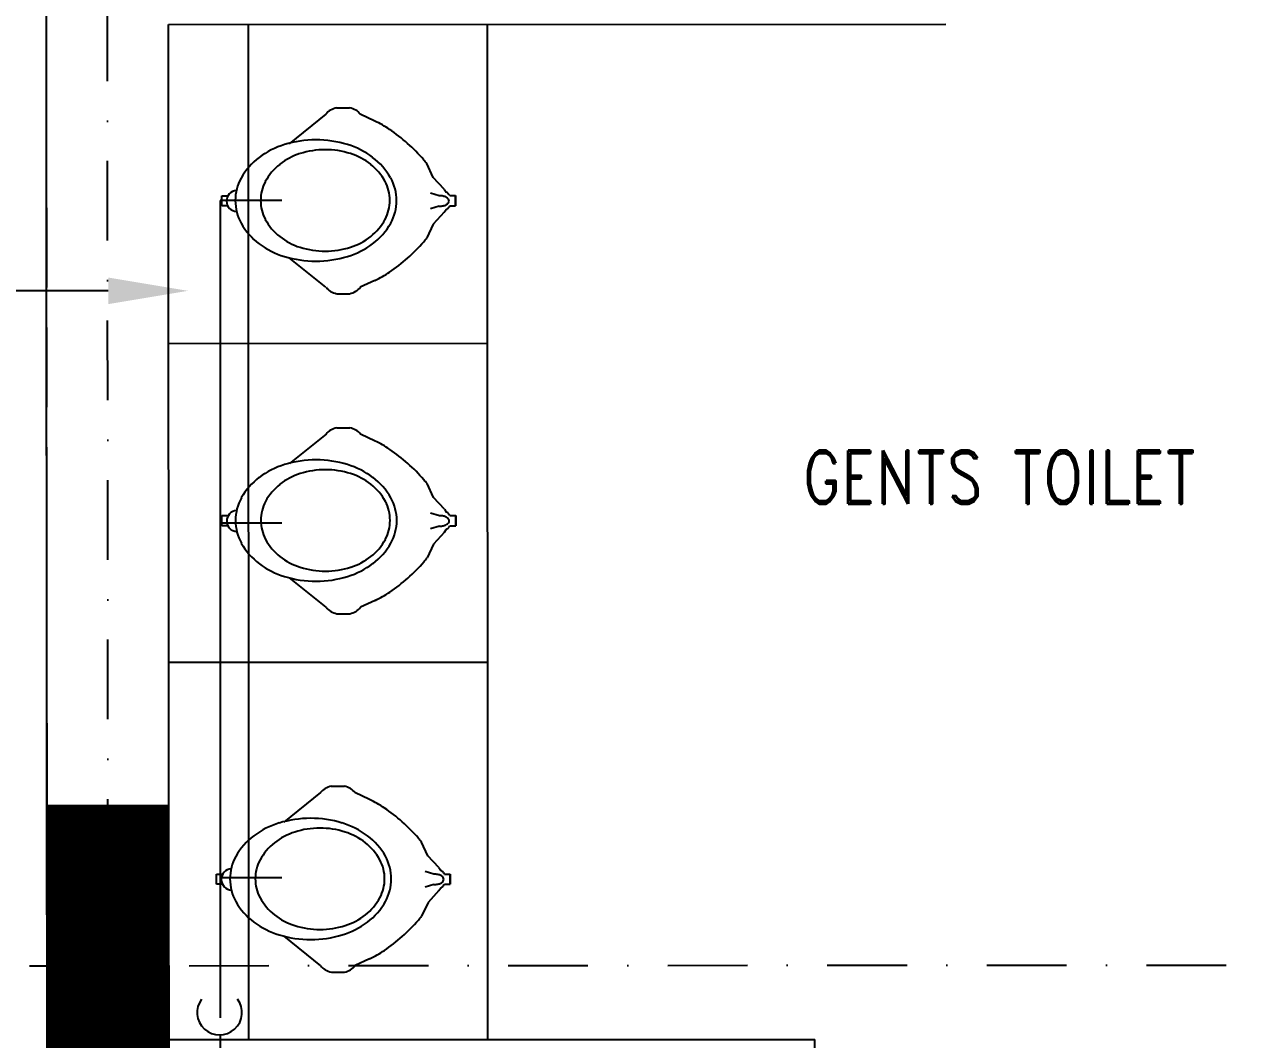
# Model space of a CAD drawing. Extents: x -437689 to -407696, y -55787 to -37037.
# Drawn here: x -424929 to -423787, y -48860 to -47904 of the extents above; entities that cross this region are included whole.
import ezdxf

# ---------------------------------------------------------------- set-up
doc = ezdxf.new("R2010")
doc.units = 0
doc.header["$LTSCALE"] = 150
doc.header["$MEASUREMENT"] = 0
doc.linetypes.add('DASHDOT', pattern=[1, 0.5, -0.25, 0, -0.25])
doc.linetypes.add('DASHED', pattern=[0.75, 0.5, -0.25])
for name, color, linetype in [('COL', 2, 'CONTINUOUS'), ('DR', 6, 'CONTINUOUS'), ('GRID', 252, 'DASHDOT'), ('TXT', 7, 'CONTINUOUS'), ('WALL', 7, 'CONTINUOUS')]:
    doc.layers.add(name, color=color, linetype=linetype)
doc.styles.add('TESTI', font='ROMAND.SHX')

msp = doc.modelspace()

# ---------------------------------------------------------------- linework, layer by layer
at = {"layer": 'COL'}
msp.add_line((-424907.7, -48639.5), (-424792.7, -48639.5), dxfattribs=at)
msp.add_line((-424907.7, -48639.5), (-424792.7, -48639.5), dxfattribs=at)
at = {"layer": 'COL', "const_width": 115}
msp.add_lwpolyline([(-424850.2, -48639.5), (-424850.1, -48939.5)], dxfattribs=at)
at = {"layer": 'COL'}
msp.add_lwpolyline([(-424907.7, -48639.5), (-424907.6, -48939.5), (-424907.6, -48939.5), (-424792.6, -48939.5), (-424792.7, -48639.5)], close=True, dxfattribs=at)
at = {"layer": 'DR'}
for p, q in [((-424744.6, -48070.1), (-424744.6, -48838.9)), ((-424686.6, -48070.1), (-424744.6, -48070.1)), ((-424686.6, -48373.7), (-424744.6, -48373.7)), ((-424686.6, -48707.2), (-424744.6, -48707.2)), ((-424744.6, -48855.1), (-424744.6, -49797.8))]:
    msp.add_line(p, q, dxfattribs=at)
msp.add_lwpolyline([(-424849.8, -48155), (-425324, -48155), (-425374.4, -48155)], dxfattribs=at)
msp.add_arc((-424745.1, -48834), 21.1, 143.1301, 36.8699, dxfattribs=at)
msp.add_solid([(-424849.8, -48142.5), (-424774.8, -48155), (-424849.8, -48167.5)], dxfattribs=at)
at = {"layer": 'GRID'}
for p, q in [((-424849.1, -51410), (-424850.9, -46795)), ((-425524.3, -48790.4), (-422619.1, -48788.6))]:
    msp.add_line(p, q, dxfattribs=at)
at = {"layer": 'WALL'}
for p, q in [((-424907.7, -48742), (-424908.2, -47347)), ((-424793, -47904.5), (-424061.8, -47904.2)), ((-424792.7, -48742), (-424793, -47904.5)), ((-424717.6, -48859.5), (-424718, -47904.5)), ((-424792.9, -48204.5), (-424492.9, -48204.4)), ((-424792.8, -48504.5), (-424492.8, -48504.4)), ((-424850.1, -48859.5), (-424185.1, -48859.3))]:
    msp.add_line(p, q, dxfattribs=at)
at = {"layer": 'WALL', "linetype": 'CONTINUOUS'}
for p, q in [((-424492.6, -48859.4), (-424493, -47904.4)), ((-424907.8, -48483.3), (-424907.7, -48639.5)), ((-424185.1, -48916.8), (-424185.1, -48859.3))]:
    msp.add_line(p, q, dxfattribs=at)
at = {"layer": 'WALL', "color": 8, "linetype": 'CONTINUOUS'}
for p, q in [((-424635, -47982.8), (-424622.8, -47982.8)), ((-424645, -47988.9), (-424679.5, -48016.6)), ((-424599, -47995.3), (-424612.7, -47988.9)), ((-424544.1, -48048.3), (-424550.1, -48035.3)), ((-424533.7, -48059.5), (-424544.1, -48048.3)), ((-424743.1, -48075.1), (-424743.1, -48065.5)), ((-424743.1, -48065.5), (-424737.1, -48065.5)), ((-424538.5, -48065.5), (-424546.8, -48063)), ((-424533.7, -48059.5), (-424532, -48062.1)), ((-424529.6, -48064), (-424530, -48063.5)), ((-424528.6, -48065.4), (-424523.1, -48065.4)), ((-424523.1, -48065.4), (-424523.1, -48075.1)), ((-424523.1, -48075.1), (-424523.1, -48065.4)), ((-424737.4, -48075.1), (-424743.1, -48075.1)), ((-424538.5, -48075.4), (-424546.7, -48077.9)), ((-424533.7, -48081), (-424532, -48078.4)), ((-424528.6, -48075.1), (-424523.1, -48075.1)), ((-424533.7, -48081), (-424544.1, -48092.2)), ((-424544.1, -48092.2), (-424550.1, -48105.2)), ((-424645, -48151.7), (-424679.5, -48124)), ((-424598.9, -48145.2), (-424612.7, -48151.7)), ((-424634.9, -48157.8), (-424622.7, -48157.8)), ((-424634.8, -48283.8), (-424622.6, -48283.8)), ((-424644.9, -48289.9), (-424679.3, -48317.6)), ((-424598.8, -48296.4), (-424612.5, -48289.9)), ((-424543.9, -48349.3), (-424549.9, -48336.3)), ((-424533.6, -48360.5), (-424543.9, -48349.3)), ((-424538.3, -48366.6), (-424546.6, -48364.1)), ((-424533.6, -48360.5), (-424531.8, -48363.1)), ((-424529.4, -48365), (-424529.9, -48364.5)), ((-424742.9, -48376.2), (-424742.9, -48366.5)), ((-424742.9, -48366.5), (-424737, -48366.5)), ((-424737.2, -48376.2), (-424742.9, -48376.2)), ((-424538.3, -48376.4), (-424546.6, -48378.9)), ((-424528.4, -48366.5), (-424522.9, -48366.5)), ((-424528.4, -48376.1), (-424522.9, -48376.1)), ((-424522.9, -48366.5), (-424522.9, -48376.1)), ((-424522.9, -48376.1), (-424522.9, -48366.5)), ((-424533.6, -48382), (-424543.9, -48393.2)), ((-424533.6, -48382), (-424531.8, -48379.4)), ((-424543.9, -48393.2), (-424549.9, -48406.2)), ((-424644.8, -48452.7), (-424679.3, -48425)), ((-424598.8, -48446.2), (-424612.5, -48452.7)), ((-424634.8, -48458.8), (-424622.5, -48458.8)), ((-424650, -48627.1), (-424684.5, -48654.8)), ((-424640, -48621), (-424627.7, -48621)), ((-424604, -48633.6), (-424617.7, -48627.1)), ((-424549.1, -48686.5), (-424555.1, -48673.6)), ((-424538.7, -48697.7), (-424549.1, -48686.5)), ((-424748.1, -48713.4), (-424748.1, -48703.8)), ((-424748.1, -48703.8), (-424742.1, -48703.8)), ((-424543.5, -48703.8), (-424551.7, -48701.3)), ((-424538.7, -48697.7), (-424537, -48700.3)), ((-424534.5, -48702.3), (-424535, -48701.8)), ((-424533.6, -48703.7), (-424528.1, -48703.7)), ((-424528.1, -48703.7), (-424528.1, -48713.3)), ((-424528.1, -48713.3), (-424528.1, -48703.7)), ((-424742.4, -48713.4), (-424748.1, -48713.4)), ((-424543.5, -48713.6), (-424551.7, -48716.2)), ((-424538.7, -48719.2), (-424549, -48730.5)), ((-424538.7, -48719.2), (-424537, -48716.7)), ((-424533.6, -48713.3), (-424528.1, -48713.3)), ((-424549, -48730.5), (-424555, -48743.4)), ((-424649.9, -48790), (-424684.4, -48762.3)), ((-424603.9, -48783.5), (-424617.6, -48789.9)), ((-424639.9, -48796), (-424627.7, -48796))]:
    msp.add_line(p, q, dxfattribs=at)
at = {"layer": 'WALL', "color": 251, "linetype": 'DASHED'}
msp.add_line((-424907.9, -48077), (-424907.7, -48732), dxfattribs=at)
at = {"layer": 'WALL', "color": 8, "linetype": 'CONTINUOUS'}
for centre, radius, start, end in [((-424634, -47996.9), 13.7, 119.6522, 143.9579), ((-424630, -48003.8), 21.6, 103.2792, 119.6522), ((-424627.7, -48003.8), 21.6, 60.3929, 76.766), ((-424623.8, -47996.9), 13.7, 36.0873, 60.3929), ((-424637, -48079), 91.9, 55.6373, 65.5506), ((-424680.1, -48142), 168.3, 48.3147, 55.6373), ((-424661, -48092.2), 78.3, 107.1645, 126.6955), ((-424654.4, -48113.6), 100.6, 90.0226, 107.1645), ((-424645.7, -48099.7), 77.5, 90.0226, 107.8247), ((-424654.4, -48113.6), 100.6, 72.8807, 90.0226), ((-424645.7, -48099.7), 77.5, 72.2204, 90.0226), ((-424647.9, -48092.2), 78.3, 53.3497, 72.8807), ((-424680.1, -48142), 168.3, 40.992, 48.3147), ((-424671.1, -48078.7), 61.4, 126.6955, 150.9372), ((-424650.4, -48085.1), 62.2, 107.8247, 127.8061), ((-424641, -48085.1), 62.2, 52.2391, 72.2204), ((-424637.8, -48078.7), 61.4, 29.108, 53.3497), ((-424622.5, -48092), 91.9, 38.0334, 40.992), ((-424657.6, -48075.9), 50.4, 127.8061, 151.9062), ((-424633.8, -48075.9), 50.4, 28.139, 52.2391), ((-424686.6, -48070.1), 43.7, 150.9372, 180.0226), ((-424668.6, -48070), 37.9, 151.9062, 180.0226), ((-424622.8, -48069.9), 37.9, 0.0226, 28.139), ((-424622.3, -48070.1), 43.7, 0.0226, 29.108), ((-424728.6, -48070.5), 9.96, 93.8471, 267.3851), ((-424538.5, -48082.9), 17.4, 77.6043, 90.0226), ((-424537.1, -48076.8), 11.1, 62.0271, 77.6043), ((-424535.5, -48069), 7.79, 40.2193, 63.1662), ((-424535.1, -48072.9), 6.69, 37.9472, 62.0271), ((-424536.5, -48069.8), 9.01, 29.2458, 40.2193), ((-424686.6, -48070.1), 43.7, 180.0226, 209.108), ((-424668.6, -48070), 37.9, 180.0226, 208.139), ((-424622.8, -48069.9), 37.9, 331.9062, 0.0226), ((-424622.3, -48070.1), 43.7, 330.9372, 0.0226), ((-424538.5, -48058), 17.4, 270.0226, 282.4409), ((-424537.1, -48064.2), 11.1, 282.4409, 298.0181), ((-424535.5, -48071.5), 7.79, 296.879, 319.8259), ((-424535.1, -48068), 6.69, 298.0181, 322.098), ((-424532, -48070.5), 2.76, 0.0226, 37.9472), ((-424532, -48070.5), 2.76, 322.098, 0.0226), ((-424536.5, -48070.7), 9.01, 319.8259, 330.7994), ((-424671.1, -48061.5), 61.4, 209.108, 233.3497), ((-424657.6, -48064.1), 50.4, 208.139, 232.2391), ((-424633.8, -48064), 50.4, 307.8061, 331.9062), ((-424637.8, -48061.5), 61.4, 306.6955, 330.9372), ((-424661.1, -48047.9), 78.3, 233.3497, 252.8807), ((-424650.4, -48054.8), 62.2, 232.2391, 252.2204), ((-424645.7, -48040.2), 77.5, 252.2204, 270.0226), ((-424645.7, -48040.2), 77.5, 270.0226, 287.8247), ((-424647.9, -48047.9), 78.3, 287.1645, 306.6955), ((-424641, -48054.8), 62.2, 287.8247, 307.8061), ((-424680.2, -47998.6), 168.3, 311.7305, 319.0532), ((-424622.5, -48048.6), 91.9, 319.0532, 322.0118), ((-424654.5, -48026.5), 100.6, 252.8807, 270.0226), ((-424654.5, -48026.5), 100.6, 270.0226, 287.1645), ((-424680.2, -47998.6), 168.3, 304.4078, 311.7305), ((-424637.1, -48061.6), 91.9, 294.4946, 304.4078), ((-424633.9, -48143.6), 13.7, 216.0873, 240.3929), ((-424630, -48136.7), 21.6, 240.3929, 256.766), ((-424627.7, -48136.7), 21.6, 283.2792, 299.6522), ((-424623.7, -48143.6), 13.7, 299.6522, 323.9579), ((-424629.9, -48304.9), 21.6, 103.2792, 119.6522), ((-424627.5, -48304.9), 21.6, 60.3929, 76.766), ((-424633.8, -48297.9), 13.7, 119.6522, 143.9579), ((-424623.6, -48297.9), 13.7, 36.0873, 60.3929), ((-424636.9, -48380), 91.9, 55.6373, 65.5506), ((-424680, -48443.1), 168.3, 48.3147, 55.6373), ((-424660.9, -48393.3), 78.3, 107.1645, 126.6955), ((-424654.3, -48414.6), 100.6, 90.0226, 107.1645), ((-424654.3, -48414.6), 100.6, 72.8807, 90.0226), ((-424647.7, -48393.3), 78.3, 53.3497, 72.8807), ((-424680, -48443.1), 168.3, 40.992, 48.3147), ((-424671, -48379.7), 61.4, 126.6955, 150.9372), ((-424650.2, -48386.2), 62.2, 107.8247, 127.8061), ((-424645.5, -48400.8), 77.5, 90.0226, 107.8247), ((-424645.5, -48400.8), 77.5, 72.2204, 90.0226), ((-424640.8, -48386.2), 62.2, 52.2391, 72.2204), ((-424637.6, -48379.7), 61.4, 29.108, 53.3497), ((-424657.4, -48376.9), 50.4, 127.8061, 151.9062), ((-424633.6, -48376.9), 50.4, 28.139, 52.2391), ((-424622.3, -48393), 91.9, 38.0334, 40.992), ((-424686.4, -48371.1), 43.7, 150.9372, 180.0226), ((-424668.4, -48371), 37.9, 151.9062, 180.0226), ((-424622.6, -48371), 37.9, 0.0226, 28.139), ((-424622.1, -48371.1), 43.7, 0.0226, 29.108), ((-424728.4, -48371.6), 9.96, 93.8471, 267.3851), ((-424535.3, -48370.1), 7.79, 40.2193, 63.1662), ((-424536.3, -48370.9), 9.01, 29.2458, 40.2193), ((-424686.4, -48371.1), 43.7, 180.0226, 209.108), ((-424668.4, -48371), 37.9, 180.0226, 208.139), ((-424622.6, -48371), 37.9, 331.9062, 0.0226), ((-424622.1, -48371.1), 43.7, 330.9372, 0.0226), ((-424538.3, -48384), 17.4, 77.6043, 90.0226), ((-424538.3, -48359), 17.4, 270.0226, 282.4409), ((-424537, -48377.8), 11.1, 62.0271, 77.6043), ((-424537, -48365.2), 11.1, 282.4409, 298.0181), ((-424534.9, -48373.9), 6.69, 37.9472, 62.0271), ((-424534.9, -48369.1), 6.69, 298.0181, 322.098), ((-424531.8, -48371.5), 2.76, 0.0226, 37.9472), ((-424531.8, -48371.5), 2.76, 322.098, 0.0226), ((-424536.3, -48371.7), 9.01, 319.8259, 330.7994), ((-424535.3, -48372.5), 7.79, 296.879, 319.8259), ((-424671, -48362.5), 61.4, 209.108, 233.3497), ((-424657.4, -48365.1), 50.4, 208.139, 232.2391), ((-424633.6, -48365.1), 50.4, 307.8061, 331.9062), ((-424637.6, -48362.5), 61.4, 306.6955, 330.9372), ((-424650.2, -48355.8), 62.2, 232.2391, 252.2204), ((-424640.8, -48355.8), 62.2, 287.8247, 307.8061), ((-424680, -48299.6), 168.3, 311.7305, 319.0532), ((-424622.4, -48349.6), 91.9, 319.0532, 322.0118), ((-424660.9, -48348.9), 78.3, 233.3497, 252.8807), ((-424645.5, -48341.2), 77.5, 252.2204, 270.0226), ((-424645.5, -48341.2), 77.5, 270.0226, 287.8247), ((-424647.7, -48348.9), 78.3, 287.1645, 306.6955), ((-424654.3, -48327.6), 100.6, 252.8807, 270.0226), ((-424654.3, -48327.6), 100.6, 270.0226, 287.1645), ((-424680, -48299.6), 168.3, 304.4078, 311.7305), ((-424636.9, -48362.6), 91.9, 294.4946, 304.4078), ((-424633.7, -48444.7), 13.7, 216.0873, 240.3929), ((-424629.8, -48437.8), 21.6, 240.3929, 256.766), ((-424627.5, -48437.8), 21.6, 283.2792, 299.6522), ((-424623.5, -48444.7), 13.7, 299.6522, 323.9579), ((-424639, -48635.2), 13.7, 119.6522, 143.9579), ((-424635, -48642.1), 21.6, 103.2792, 119.6522), ((-424632.7, -48642.1), 21.6, 60.3929, 76.766), ((-424628.7, -48635.2), 13.7, 36.0873, 60.3929), ((-424642, -48717.3), 91.9, 55.6373, 65.5506), ((-424685.1, -48780.3), 168.3, 48.3147, 55.6373), ((-424666, -48730.5), 78.3, 107.1645, 126.6955), ((-424659.4, -48751.9), 100.6, 90.0226, 107.1645), ((-424650.7, -48738), 77.5, 90.0226, 107.8247), ((-424659.4, -48751.9), 100.6, 72.8807, 90.0226), ((-424650.7, -48738), 77.5, 72.2204, 90.0226), ((-424652.8, -48730.5), 78.3, 53.3497, 72.8807), ((-424685.1, -48780.3), 168.3, 40.992, 48.3147), ((-424676.1, -48716.9), 61.4, 126.6955, 150.9372), ((-424655.3, -48723.4), 62.2, 107.8247, 127.8061), ((-424646, -48723.4), 62.2, 52.2391, 72.2204), ((-424642.7, -48716.9), 61.4, 29.108, 53.3497), ((-424627.5, -48730.2), 91.9, 38.0334, 40.992), ((-424662.5, -48714.1), 50.4, 127.8061, 151.9062), ((-424638.8, -48714.1), 50.4, 28.139, 52.2391), ((-424691.6, -48708.3), 43.7, 150.9372, 180.0226), ((-424673.6, -48708.2), 37.9, 151.9062, 180.0226), ((-424627.7, -48708.2), 37.9, 0.0226, 28.139), ((-424627.3, -48708.3), 43.7, 0.0226, 29.108), ((-424733.5, -48708.8), 9.96, 93.8471, 267.3851), ((-424543.5, -48721.2), 17.4, 77.6043, 90.0226), ((-424542.1, -48715), 11.1, 62.0271, 77.6043), ((-424540.5, -48707.3), 7.79, 40.2193, 63.1662), ((-424540, -48711.1), 6.69, 37.9472, 62.0271), ((-424536.9, -48708.7), 2.76, 0.0226, 37.9472), ((-424541.4, -48708.1), 9.01, 29.2458, 40.2193), ((-424691.6, -48708.3), 43.7, 180.0226, 209.108), ((-424673.6, -48708.2), 37.9, 180.0226, 208.139), ((-424627.7, -48708.2), 37.9, 331.9062, 0.0226), ((-424627.3, -48708.3), 43.7, 330.9372, 0.0226), ((-424543.5, -48696.2), 17.4, 270.0226, 282.4409), ((-424542.1, -48702.4), 11.1, 282.4409, 298.0181), ((-424540.5, -48709.7), 7.79, 296.879, 319.8259), ((-424540, -48706.3), 6.69, 298.0181, 322.098), ((-424536.9, -48708.7), 2.76, 322.098, 0.0226), ((-424541.4, -48708.9), 9.01, 319.8259, 330.7994), ((-424676.1, -48699.7), 61.4, 209.108, 233.3497), ((-424662.5, -48702.3), 50.4, 208.139, 232.2391), ((-424638.8, -48702.3), 50.4, 307.8061, 331.9062), ((-424642.7, -48699.7), 61.4, 306.6955, 330.9372), ((-424655.4, -48693), 62.2, 232.2391, 252.2204), ((-424646, -48693), 62.2, 287.8247, 307.8061), ((-424666, -48686.2), 78.3, 233.3497, 252.8807), ((-424650.7, -48678.4), 77.5, 252.2204, 270.0226), ((-424650.7, -48678.4), 77.5, 270.0226, 287.8247), ((-424652.8, -48686.2), 78.3, 287.1645, 306.6955), ((-424685.2, -48636.8), 168.3, 311.7305, 319.0532), ((-424627.5, -48686.9), 91.9, 319.0532, 322.0118), ((-424659.4, -48664.8), 100.6, 252.8807, 270.0226), ((-424659.4, -48664.8), 100.6, 270.0226, 287.1645), ((-424685.2, -48636.8), 168.3, 304.4078, 311.7305), ((-424642, -48699.8), 91.9, 294.4946, 304.4078), ((-424638.9, -48781.9), 13.7, 216.0873, 240.3929), ((-424635, -48775), 21.6, 240.3929, 256.766), ((-424632.6, -48775), 21.6, 283.2792, 299.6522), ((-424628.7, -48781.9), 13.7, 299.6522, 323.9579)]:
    msp.add_arc(centre, radius, start, end, dxfattribs=at)

# ---------------------------------------------------------------- texts
at = {"layer": 'TXT', "style": 'TESTI', "width": 0.8}
msp.add_text('GENTS TOILET', height=50, dxfattribs=at).set_placement((-424196.6, -48355.3))

doc.saveas('drawing.dxf')
